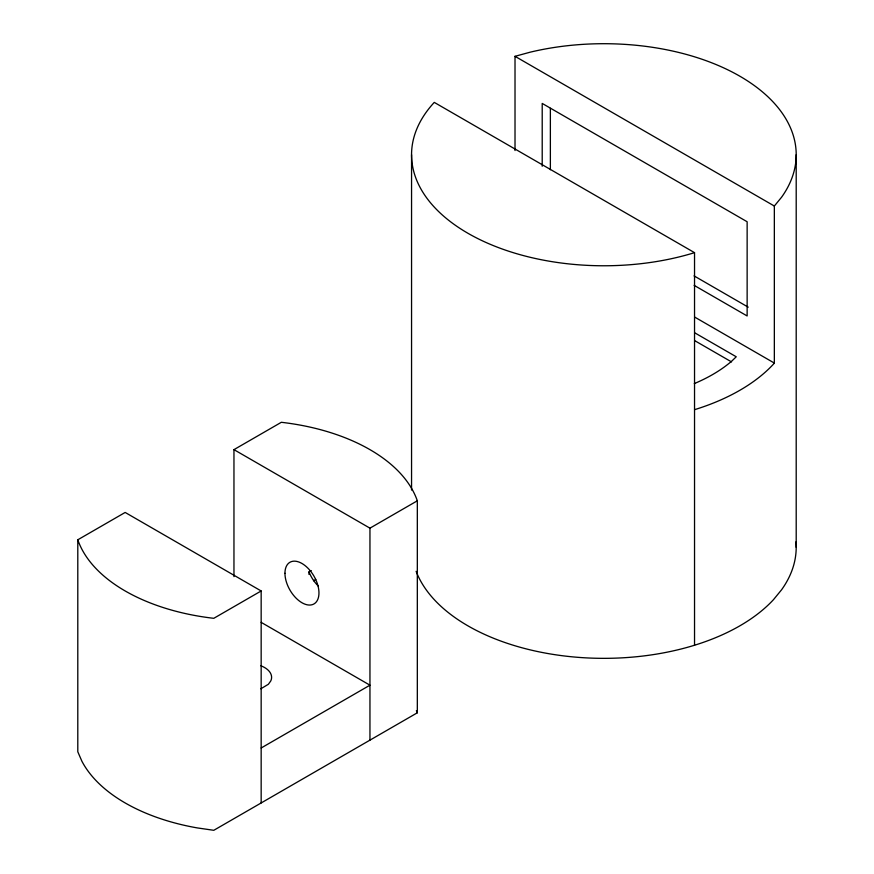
<?xml version="1.0" encoding="UTF-8"?>
<svg xmlns="http://www.w3.org/2000/svg" width="874" height="874" viewBox="0 0 874 874"><rect width="100%" height="100%" fill="white"/><g stroke="black" fill="none" stroke-linecap="round" stroke-linejoin="round"><path stroke-width="1.31" d="M694.535 409.688A192.324 111.031 0 0 0 773.49 364.108L774.342 363.071L774.342 206.035L781.564 197.229A192.324 111.031 0 0 0 739.874 76.224A192.324 111.031 0 0 0 530.278 52.156L515.015 56.318L515.015 150.536M233.959 576.621L233.959 449.64L281.33 422.295A173.085 99.931 0 0 1 417.324 500.802L417.324 712.791L213.791 830.3L197.316 827.918A173.085 99.931 0 0 1 81.927 761.298L77.797 751.782L77.797 539.793L125.168 512.448L261.162 590.966L261.162 802.955M261.162 590.966L213.791 618.311A173.085 99.931 0 0 1 77.797 539.793M233.959 449.64L369.953 528.158L417.324 500.802M308.992 574.415L308.992 571.869L311.264 570.558M313.526 580.729L315.798 579.418M261.162 747.991L369.953 685.183L261.162 622.364M260.823 688.799L268.384 684.266L270.787 680.922A24.035 13.875 0 0 0 260.911 665.791M515.015 56.318L774.342 206.035M694.535 252.662L434.269 102.389A192.324 111.031 0 0 0 467.885 233.249A192.324 111.031 0 0 0 694.535 252.662L694.535 645.231M694.054 275.889L748.231 307.167M694.142 285.361L747.139 315.962L747.139 221.745L542.208 103.427L542.208 166.246M694.896 317.207L774.342 363.071M694.885 332.907L736.247 356.778L731.767 361.093A153.813 88.798 0 0 1 694.284 383.599M694.885 340.751L731.527 361.902M416.385 710.638L417.324 712.791M796.203 154.731L796.203 547.31M550.369 108.278L550.369 169.72M411.556 154.731L411.556 490.052M369.953 528.158L369.953 740.147M795.963 541.858A192.324 111.031 0 0 1 781.564 589.797L773.49 599.651A192.324 111.031 0 0 1 577.736 657.314A192.324 111.031 0 0 1 416.122 571.334M318.464 586.192A24.035 13.875 60 0 1 308.992 571.869M284.957 573.3A24.035 13.875 60 0 0 310.456 605.016A24.035 13.875 60 0 0 310.456 571.017A24.035 13.875 60 0 0 284.957 573.3"/></g></svg>
